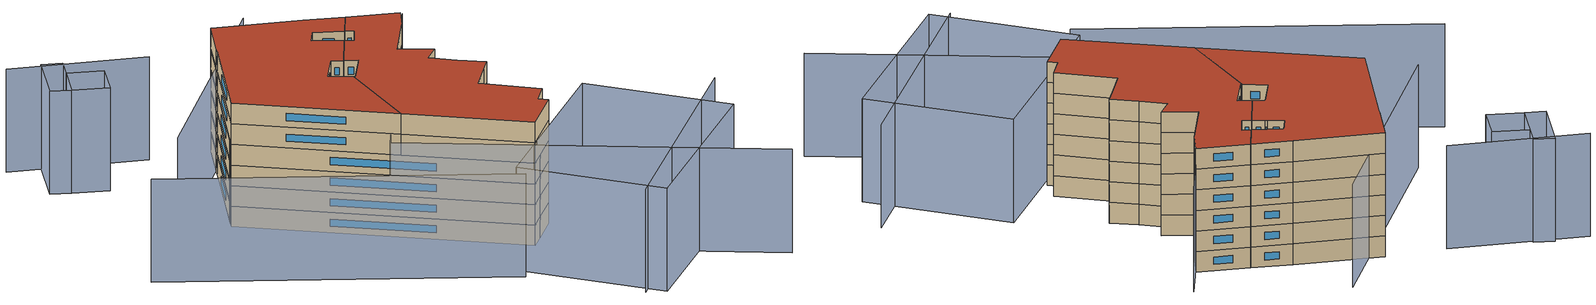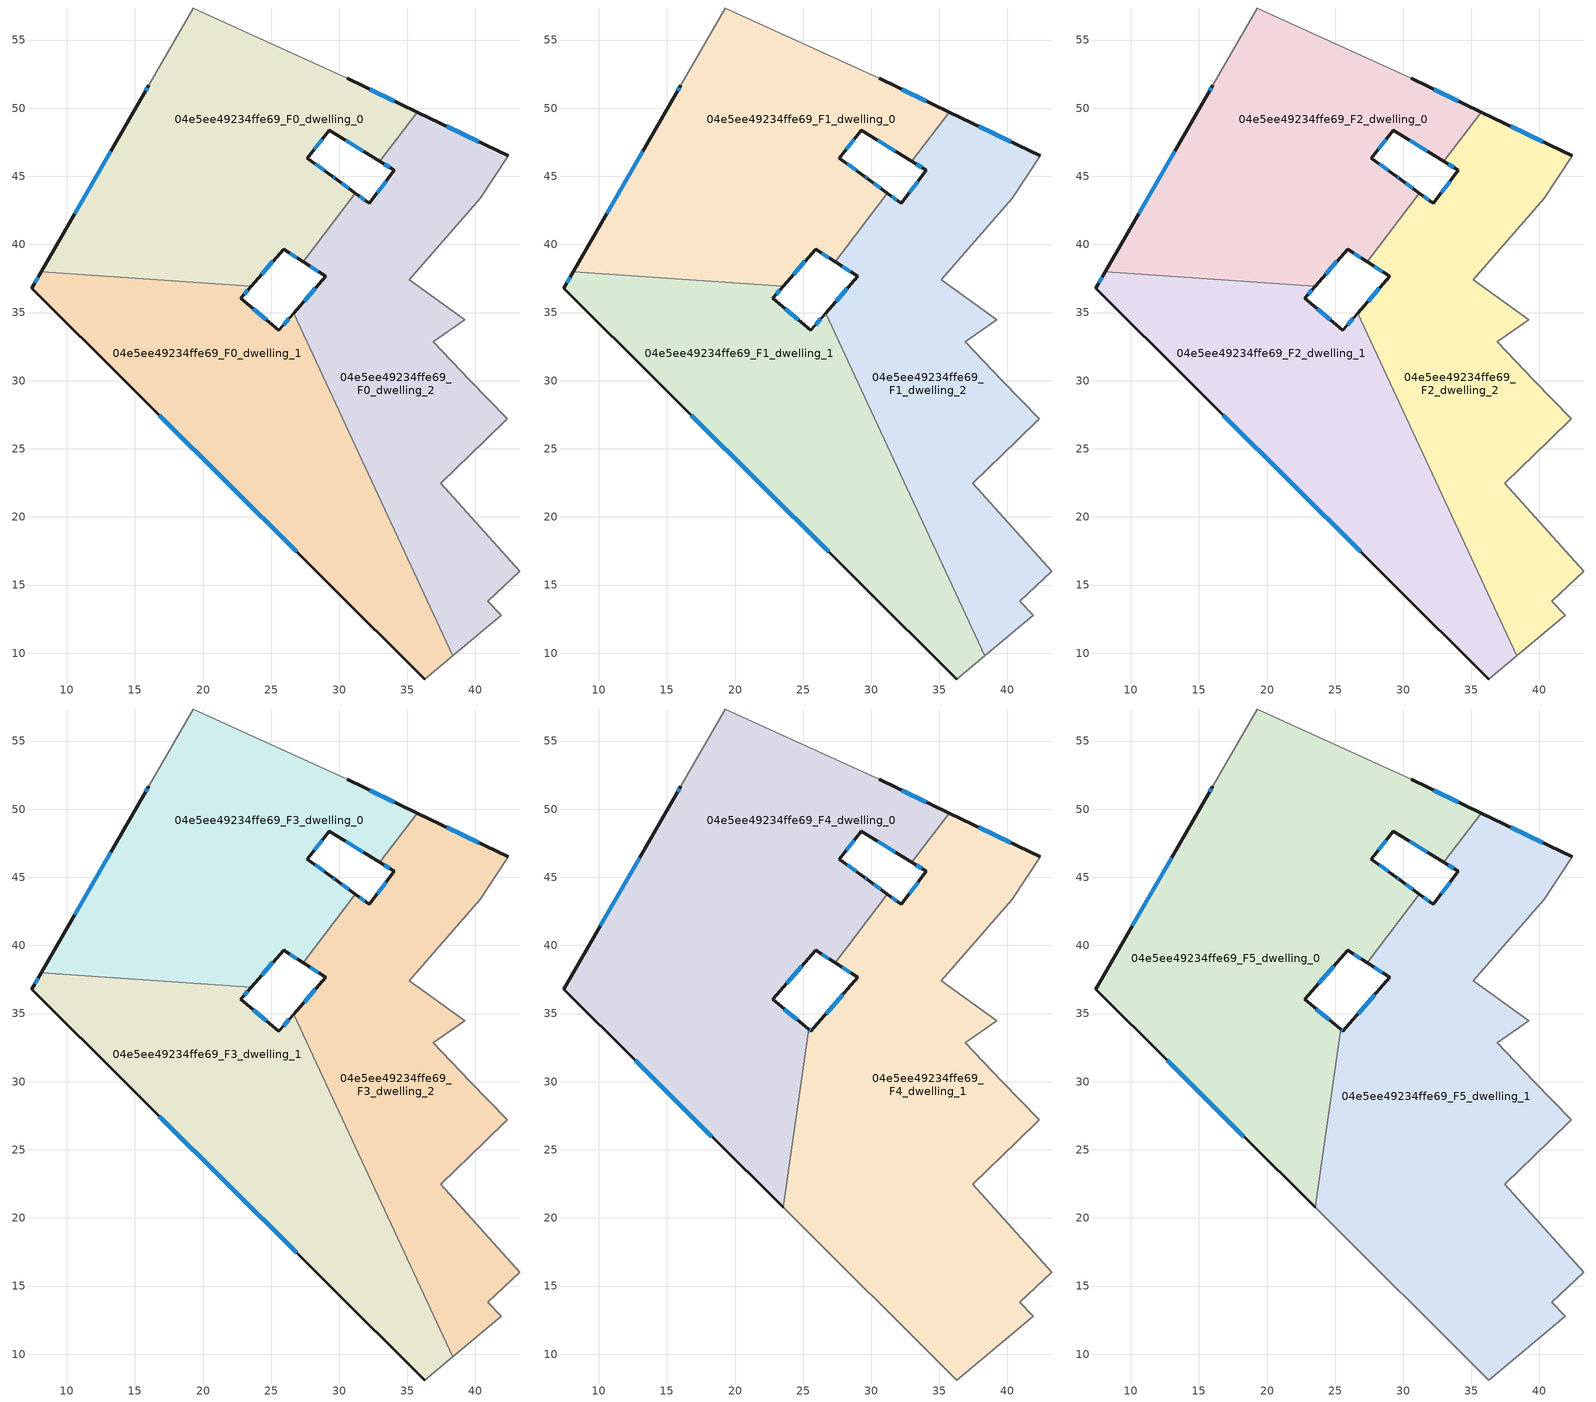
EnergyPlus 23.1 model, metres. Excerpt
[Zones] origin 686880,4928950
04e5ee49234ffe69_F0_dwelling_0
 floor ground (EU_floor_Construction): 30.57,52.19 35.72,49.72 32.96,46.1 29.28,48.36 27.64,46.34 29.49,44.99 29.73,44.82 31.18,43.76 27.35,38.73 25.91,39.66 23.52,36.91 8.13,37.99 15.69,51.11 16.01,51.67 19.29,57.35 z0
 wall outside (EU_wall_Construction): 35.72,49.72 30.57,52.19 / 31.18,43.76 29.73,44.82 29.49,44.99 27.64,46.34 29.28,48.36 32.96,46.1 / 23.52,36.91 25.91,39.66 27.35,38.73 / 16.01,51.67 15.69,51.11 8.13,37.99 z0:3
 wall to 04e5ee49234ffe69_F0_dwelling_2 (EU_wall_Construction): 32.96,46.1 35.72,49.72 / 27.35,38.73 31.18,43.76 z0:3
 wall to 04e5ee49234ffe69_F0_dwelling_1 (EU_wall_Construction): 8.13,37.99 23.52,36.91 z0:3
 wall adiabatic (EU_wall_Construction): 30.57,52.19 19.29,57.35 16.01,51.67 z0:3
 window (EU_Window_Construction): 34.04,50.52 32.24,51.39 / 30.48,47.63 31.77,46.84 / 28.17,47 28.75,47.7 / 28.89,45.43 28.24,45.9 / 29.65,44.88 29.57,44.94 / 30.71,44.11 30.2,44.48 / 26.38,39.36 26.88,39.03 / 24.3,37.81 25.13,38.77 / 13.23,46.84 10.59,42.26 / 15.91,51.49 15.79,51.29 z0.98:2.02
04e5ee49234ffe69_F0_dwelling_1
 floor ground (EU_floor_Construction): 26.67,34.96 38.31,9.81 36.26,8.1 7.43,36.78 8.13,37.99 23.52,36.91 22.77,36.04 25.57,33.7 z0
 wall outside (EU_wall_Construction): 8.13,37.99 7.43,36.78 36.26,8.1 / 26.67,34.96 25.57,33.7 22.77,36.04 23.52,36.91 z0:3
 wall to 04e5ee49234ffe69_F0_dwelling_2 (EU_wall_Construction): 38.31,9.81 26.67,34.96 z0:3
 wall adiabatic (EU_wall_Construction): 36.26,8.1 38.31,9.81 z0:3
 window (EU_Window_Construction): 7.9,37.6 7.66,37.17 / 23.02,36.32 23.28,36.63 / 24.66,34.46 23.68,35.28 / 26.31,34.55 25.93,34.11 / 16.81,27.45 26.88,17.43 z0.98:2.02
04e5ee49234ffe69_F0_dwelling_2
 floor ground (EU_floor_Construction): 42.41,46.5 40.34,43.38 35.15,37.41 39.22,34.48 36.91,32.86 39.58,30.02 42.35,27.21 40.7,25.64 37.44,22.48 43.25,16.02 40.91,13.82 41.9,12.78 38.31,9.81 26.67,34.96 29.01,37.65 27.35,38.73 31.18,43.76 32.21,43.01 34.04,45.44 32.96,46.1 35.72,49.72 z0
 wall outside (EU_wall_Construction): 27.35,38.73 29.01,37.65 26.67,34.96 / 32.96,46.1 34.04,45.44 32.21,43.01 31.18,43.76 / 42.41,46.5 35.72,49.72 z0:3
 wall adiabatic (EU_wall_Construction): 38.31,9.81 41.9,12.78 40.91,13.82 43.25,16.02 37.44,22.48 40.7,25.64 42.35,27.21 39.58,30.02 36.91,32.86 39.22,34.48 35.15,37.41 40.34,43.38 42.41,46.5 z0:3
 window (EU_Window_Construction): 28.25,36.78 27.43,35.84 / 27.89,38.38 28.47,38 / 31.88,43.26 31.51,43.52 / 33.44,44.65 32.81,43.8 / 33.31,45.89 33.69,45.66 / 40.23,47.55 37.89,48.67 z0.98:2.02
04e5ee49234ffe69_F1_dwelling_0
 floor to 04e5ee49234ffe69_F0_dwelling_0 (EU_floor_Construction): 30.57,52.19 35.72,49.72 32.96,46.1 29.28,48.36 27.64,46.34 29.49,44.99 29.73,44.82 31.18,43.76 27.35,38.73 25.91,39.66 23.52,36.91 8.13,37.99 15.69,51.11 16.01,51.67 19.29,57.35 z3
 wall outside (EU_wall_Construction): 35.72,49.72 30.57,52.19 / 31.18,43.76 29.73,44.82 29.49,44.99 27.64,46.34 29.28,48.36 32.96,46.1 / 23.52,36.91 25.91,39.66 27.35,38.73 / 16.01,51.67 15.69,51.11 8.13,37.99 z3:6
 wall to 04e5ee49234ffe69_F1_dwelling_2 (EU_wall_Construction): 32.96,46.1 35.72,49.72 / 27.35,38.73 31.18,43.76 z3:6
 wall to 04e5ee49234ffe69_F1_dwelling_1 (EU_wall_Construction): 8.13,37.99 23.52,36.91 z3:6
 wall adiabatic (EU_wall_Construction): 30.57,52.19 19.29,57.35 16.01,51.67 z3:6
 window (EU_Window_Construction): 34.04,50.52 32.24,51.39 / 30.48,47.63 31.77,46.84 / 28.17,47 28.75,47.7 / 28.89,45.43 28.24,45.9 / 29.65,44.88 29.57,44.94 / 30.71,44.11 30.2,44.48 / 26.38,39.36 26.88,39.03 / 24.3,37.81 25.13,38.77 / 13.23,46.84 10.59,42.26 / 15.91,51.49 15.79,51.29 z3.98:5.02
04e5ee49234ffe69_F1_dwelling_1
 floor to 04e5ee49234ffe69_F0_dwelling_1 (EU_floor_Construction): 26.67,34.96 38.31,9.81 36.26,8.1 7.43,36.78 8.13,37.99 23.52,36.91 22.77,36.04 25.57,33.7 z3
 wall outside (EU_wall_Construction): 8.13,37.99 7.43,36.78 36.26,8.1 / 26.67,34.96 25.57,33.7 22.77,36.04 23.52,36.91 z3:6
 wall to 04e5ee49234ffe69_F1_dwelling_2 (EU_wall_Construction): 38.31,9.81 26.67,34.96 z3:6
 wall adiabatic (EU_wall_Construction): 36.26,8.1 38.31,9.81 z3:6
 window (EU_Window_Construction): 7.9,37.6 7.66,37.17 / 23.02,36.32 23.28,36.63 / 24.66,34.46 23.68,35.28 / 26.31,34.55 25.93,34.11 / 16.81,27.45 26.88,17.43 z3.98:5.02
04e5ee49234ffe69_F1_dwelling_2
 floor to 04e5ee49234ffe69_F0_dwelling_2 (EU_floor_Construction): 42.41,46.5 40.34,43.38 35.15,37.41 39.22,34.48 36.91,32.86 39.58,30.02 42.35,27.21 40.7,25.64 37.44,22.48 43.25,16.02 40.91,13.82 41.9,12.78 38.31,9.81 26.67,34.96 29.01,37.65 27.35,38.73 31.18,43.76 32.21,43.01 34.04,45.44 32.96,46.1 35.72,49.72 z3
 wall outside (EU_wall_Construction): 27.35,38.73 29.01,37.65 26.67,34.96 / 32.96,46.1 34.04,45.44 32.21,43.01 31.18,43.76 / 42.41,46.5 35.72,49.72 z3:6
 wall adiabatic (EU_wall_Construction): 38.31,9.81 41.9,12.78 40.91,13.82 43.25,16.02 37.44,22.48 40.7,25.64 42.35,27.21 39.58,30.02 36.91,32.86 39.22,34.48 35.15,37.41 40.34,43.38 42.41,46.5 z3:6
 window (EU_Window_Construction): 28.25,36.78 27.43,35.84 / 27.89,38.38 28.47,38 / 31.88,43.26 31.51,43.52 / 33.44,44.65 32.81,43.8 / 33.31,45.89 33.69,45.66 / 40.23,47.55 37.89,48.67 z3.98:5.02
04e5ee49234ffe69_F2_dwelling_0
 floor to 04e5ee49234ffe69_F1_dwelling_0 (EU_floor_Construction): 30.57,52.19 35.72,49.72 32.96,46.1 29.28,48.36 27.64,46.34 29.49,44.99 29.73,44.82 31.18,43.76 27.35,38.73 25.91,39.66 23.52,36.91 8.13,37.99 15.69,51.11 16.01,51.67 19.29,57.35 z6
 wall outside (EU_wall_Construction): 35.72,49.72 30.57,52.19 / 31.18,43.76 29.73,44.82 29.49,44.99 27.64,46.34 29.28,48.36 32.96,46.1 / 23.52,36.91 25.91,39.66 27.35,38.73 / 16.01,51.67 15.69,51.11 8.13,37.99 z6:9
 wall to 04e5ee49234ffe69_F2_dwelling_2 (EU_wall_Construction): 32.96,46.1 35.72,49.72 / 27.35,38.73 31.18,43.76 z6:9
 wall to 04e5ee49234ffe69_F2_dwelling_1 (EU_wall_Construction): 8.13,37.99 23.52,36.91 z6:9
 wall adiabatic (EU_wall_Construction): 30.57,52.19 19.29,57.35 16.01,51.67 z6:9
 window (EU_Window_Construction): 34.04,50.52 32.24,51.39 / 30.48,47.63 31.77,46.84 / 28.17,47 28.75,47.7 / 28.89,45.43 28.24,45.9 / 29.65,44.88 29.57,44.94 / 30.71,44.11 30.2,44.48 / 26.38,39.36 26.88,39.03 / 24.3,37.81 25.13,38.77 / 13.23,46.84 10.59,42.26 / 15.91,51.49 15.79,51.29 z6.98:8.02
04e5ee49234ffe69_F2_dwelling_1
 floor to 04e5ee49234ffe69_F1_dwelling_1 (EU_floor_Construction): 26.67,34.96 38.31,9.81 36.26,8.1 7.43,36.78 8.13,37.99 23.52,36.91 22.77,36.04 25.57,33.7 z6
 wall outside (EU_wall_Construction): 8.13,37.99 7.43,36.78 36.26,8.1 / 26.67,34.96 25.57,33.7 22.77,36.04 23.52,36.91 z6:9
 wall to 04e5ee49234ffe69_F2_dwelling_2 (EU_wall_Construction): 38.31,9.81 26.67,34.96 z6:9
 wall adiabatic (EU_wall_Construction): 36.26,8.1 38.31,9.81 z6:9
 window (EU_Window_Construction): 7.9,37.6 7.66,37.17 / 23.02,36.32 23.28,36.63 / 24.66,34.46 23.68,35.28 / 26.31,34.55 25.93,34.11 / 16.81,27.45 26.88,17.43 z6.98:8.02
04e5ee49234ffe69_F2_dwelling_2
 floor to 04e5ee49234ffe69_F1_dwelling_2 (EU_floor_Construction): 42.41,46.5 40.34,43.38 35.15,37.41 39.22,34.48 36.91,32.86 39.58,30.02 42.35,27.21 40.7,25.64 37.44,22.48 43.25,16.02 40.91,13.82 41.9,12.78 38.31,9.81 26.67,34.96 29.01,37.65 27.35,38.73 31.18,43.76 32.21,43.01 34.04,45.44 32.96,46.1 35.72,49.72 z6
 wall outside (EU_wall_Construction): 27.35,38.73 29.01,37.65 26.67,34.96 / 32.96,46.1 34.04,45.44 32.21,43.01 31.18,43.76 / 42.41,46.5 35.72,49.72 z6:9
 wall adiabatic (EU_wall_Construction): 38.31,9.81 41.9,12.78 40.91,13.82 43.25,16.02 37.44,22.48 40.7,25.64 42.35,27.21 39.58,30.02 36.91,32.86 39.22,34.48 35.15,37.41 40.34,43.38 42.41,46.5 z6:9
 window (EU_Window_Construction): 28.25,36.78 27.43,35.84 / 27.89,38.38 28.47,38 / 31.88,43.26 31.51,43.52 / 33.44,44.65 32.81,43.8 / 33.31,45.89 33.69,45.66 / 40.23,47.55 37.89,48.67 z6.98:8.02
04e5ee49234ffe69_F3_dwelling_0
 floor to 04e5ee49234ffe69_F2_dwelling_0 (EU_floor_Construction): 30.57,52.19 35.72,49.72 32.96,46.1 29.28,48.36 27.64,46.34 29.49,44.99 29.73,44.82 31.18,43.76 27.35,38.73 25.91,39.66 23.52,36.91 8.13,37.99 15.69,51.11 16.01,51.67 19.29,57.35 z9
 wall outside (EU_wall_Construction): 35.72,49.72 30.57,52.19 / 31.18,43.76 29.73,44.82 29.49,44.99 27.64,46.34 29.28,48.36 32.96,46.1 / 23.52,36.91 25.91,39.66 27.35,38.73 / 16.01,51.67 15.69,51.11 8.13,37.99 z9:12
 wall to 04e5ee49234ffe69_F3_dwelling_2 (EU_wall_Construction): 32.96,46.1 35.72,49.72 / 27.35,38.73 31.18,43.76 z9:12
 wall to 04e5ee49234ffe69_F3_dwelling_1 (EU_wall_Construction): 8.13,37.99 23.52,36.91 z9:12
 wall adiabatic (EU_wall_Construction): 30.57,52.19 19.29,57.35 16.01,51.67 z9:12
 window (EU_Window_Construction): 34.04,50.52 32.24,51.39 / 30.48,47.63 31.77,46.84 / 28.17,47 28.75,47.7 / 28.89,45.43 28.24,45.9 / 29.65,44.88 29.57,44.94 / 30.71,44.11 30.2,44.48 / 26.38,39.36 26.88,39.03 / 24.3,37.81 25.13,38.77 / 13.23,46.84 10.59,42.26 / 15.91,51.49 15.79,51.29 z9.98:11.02
04e5ee49234ffe69_F3_dwelling_1
 floor to 04e5ee49234ffe69_F2_dwelling_1 (EU_floor_Construction): 26.67,34.96 38.31,9.81 36.26,8.1 7.43,36.78 8.13,37.99 23.52,36.91 22.77,36.04 25.57,33.7 z9
 wall outside (EU_wall_Construction): 8.13,37.99 7.43,36.78 36.26,8.1 / 26.67,34.96 25.57,33.7 22.77,36.04 23.52,36.91 z9:12
 wall to 04e5ee49234ffe69_F3_dwelling_2 (EU_wall_Construction): 38.31,9.81 26.67,34.96 z9:12
 wall adiabatic (EU_wall_Construction): 36.26,8.1 38.31,9.81 z9:12
 window (EU_Window_Construction): 7.9,37.6 7.66,37.17 / 23.02,36.32 23.28,36.63 / 24.66,34.46 23.68,35.28 / 26.31,34.55 25.93,34.11 / 16.81,27.45 26.88,17.43 z9.98:11.02
04e5ee49234ffe69_F3_dwelling_2
 floor to 04e5ee49234ffe69_F2_dwelling_2 (EU_floor_Construction): 42.41,46.5 40.34,43.38 35.15,37.41 39.22,34.48 36.91,32.86 39.58,30.02 42.35,27.21 40.7,25.64 37.44,22.48 43.25,16.02 40.91,13.82 41.9,12.78 38.31,9.81 26.67,34.96 29.01,37.65 27.35,38.73 31.18,43.76 32.21,43.01 34.04,45.44 32.96,46.1 35.72,49.72 z9
 wall outside (EU_wall_Construction): 27.35,38.73 29.01,37.65 26.67,34.96 / 32.96,46.1 34.04,45.44 32.21,43.01 31.18,43.76 / 42.41,46.5 35.72,49.72 z9:12
 wall adiabatic (EU_wall_Construction): 38.31,9.81 41.9,12.78 40.91,13.82 43.25,16.02 37.44,22.48 40.7,25.64 42.35,27.21 39.58,30.02 36.91,32.86 39.22,34.48 35.15,37.41 40.34,43.38 42.41,46.5 z9:12
 window (EU_Window_Construction): 28.25,36.78 27.43,35.84 / 27.89,38.38 28.47,38 / 31.88,43.26 31.51,43.52 / 33.44,44.65 32.81,43.8 / 33.31,45.89 33.69,45.66 / 40.23,47.55 37.89,48.67 z9.98:11.02
04e5ee49234ffe69_F4_dwelling_0
 floor to 04e5ee49234ffe69_F3_dwelling_0 (EU_floor_Construction): 30.57,52.19 35.72,49.72 32.96,46.1 29.28,48.36 27.64,46.34 29.49,44.99 29.73,44.82 31.18,43.76 27.35,38.73 25.91,39.66 23.52,36.91 8.13,37.99 15.69,51.11 16.01,51.67 19.29,57.35 z12
 floor to 04e5ee49234ffe69_F3_dwelling_1 (EU_floor_Construction): 23.52,36.91 22.77,36.04 25.42,33.83 23.53,20.76 7.43,36.78 8.13,37.99 z12
 wall outside (EU_wall_Construction): 35.72,49.72 30.57,52.19 / 31.18,43.76 29.73,44.82 29.49,44.99 27.64,46.34 29.28,48.36 32.96,46.1 / 25.42,33.83 22.77,36.04 25.91,39.66 27.35,38.73 / 16.01,51.67 15.69,51.11 7.43,36.78 23.53,20.76 z12:15
 wall to 04e5ee49234ffe69_F4_dwelling_1 (EU_wall_Construction): 32.96,46.1 35.72,49.72 / 27.35,38.73 31.18,43.76 / 23.53,20.76 25.42,33.83 z12:15
 wall adiabatic (EU_wall_Construction): 30.57,52.19 19.29,57.35 16.01,51.67 z12:15
 window (EU_Window_Construction): 34.04,50.52 32.24,51.39 / 30.48,47.63 31.77,46.84 / 28.17,47 28.75,47.7 / 28.89,45.43 28.24,45.9 / 29.65,44.88 29.57,44.94 / 30.71,44.11 30.2,44.48 / 26.38,39.36 26.88,39.03 / 23.79,37.22 24.89,38.48 / 24.56,34.55 23.63,35.32 / 12.67,31.57 18.3,25.97 / 13,46.45 10.12,41.44 / 15.91,51.49 15.79,51.29 z12.98:14.02
04e5ee49234ffe69_F4_dwelling_1
 floor to 04e5ee49234ffe69_F3_dwelling_1 (EU_floor_Construction): 26.67,34.96 38.31,9.81 36.26,8.1 23.53,20.76 25.42,33.83 25.57,33.7 z12
 floor to 04e5ee49234ffe69_F3_dwelling_2 (EU_floor_Construction): 42.41,46.5 40.34,43.38 35.15,37.41 39.22,34.48 36.91,32.86 39.58,30.02 42.35,27.21 40.7,25.64 37.44,22.48 43.25,16.02 40.91,13.82 41.9,12.78 38.31,9.81 26.67,34.96 29.01,37.65 27.35,38.73 31.18,43.76 32.21,43.01 34.04,45.44 32.96,46.1 35.72,49.72 z12
 wall outside (EU_wall_Construction): 27.35,38.73 29.01,37.65 25.57,33.7 25.42,33.83 / 32.96,46.1 34.04,45.44 32.21,43.01 31.18,43.76 / 42.41,46.5 35.72,49.72 z12:15
 wall adiabatic (EU_wall_Construction): 23.53,20.76 36.26,8.1 41.9,12.78 40.91,13.82 43.25,16.02 37.44,22.48 40.7,25.64 42.35,27.21 39.58,30.02 36.91,32.86 39.22,34.48 35.15,37.41 40.34,43.38 42.41,46.5 z12:15
 window (EU_Window_Construction): 25.52,33.74 25.47,33.79 / 27.89,36.37 26.69,34.99 / 27.89,38.38 28.47,38 / 31.88,43.26 31.51,43.52 / 33.44,44.65 32.81,43.8 / 33.31,45.89 33.69,45.66 / 40.23,47.55 37.89,48.67 z12.98:14.02
04e5ee49234ffe69_F5_dwelling_0
 floor to 04e5ee49234ffe69_F4_dwelling_0 (EU_floor_Construction): 30.57,52.19 35.72,49.72 32.96,46.1 29.28,48.36 27.64,46.34 29.49,44.99 29.73,44.82 31.18,43.76 27.35,38.73 25.91,39.66 22.77,36.04 25.42,33.83 23.53,20.76 7.43,36.78 15.69,51.11 16.01,51.67 19.29,57.35 z15
 wall outside (EU_wall_Construction): 35.72,49.72 30.57,52.19 / 31.18,43.76 29.73,44.82 29.49,44.99 27.64,46.34 29.28,48.36 32.96,46.1 / 25.42,33.83 22.77,36.04 25.91,39.66 27.35,38.73 / 16.01,51.67 15.69,51.11 7.43,36.78 23.53,20.76 z15:18
 wall to 04e5ee49234ffe69_F5_dwelling_1 (EU_wall_Construction): 32.96,46.1 35.72,49.72 / 27.35,38.73 31.18,43.76 / 23.53,20.76 25.42,33.83 z15:18
 wall adiabatic (EU_wall_Construction): 30.57,52.19 19.29,57.35 16.01,51.67 z15:18
 window (EU_Window_Construction): 34.04,50.52 32.24,51.39 / 30.48,47.63 31.77,46.84 / 28.17,47 28.75,47.7 / 28.89,45.43 28.24,45.9 / 29.65,44.88 29.57,44.94 / 30.71,44.11 30.2,44.48 / 26.38,39.36 26.88,39.03 / 23.79,37.22 24.89,38.48 / 24.56,34.55 23.63,35.32 / 12.67,31.57 18.3,25.97 / 13,46.45 10.12,41.44 / 15.91,51.49 15.79,51.29 z15.98:17.02
 roof outside (EU_roof_Construction): 23.53,20.76 25.42,33.83 22.77,36.04 25.91,39.66 27.35,38.73 31.18,43.76 29.73,44.82 29.49,44.99 27.64,46.34 29.28,48.36 32.96,46.1 35.72,49.72 30.57,52.19 19.29,57.35 16.01,51.67 15.69,51.11 7.43,36.78 z18
04e5ee49234ffe69_F5_dwelling_1
 floor to 04e5ee49234ffe69_F4_dwelling_1 (EU_floor_Construction): 42.41,46.5 40.34,43.38 35.15,37.41 39.22,34.48 36.91,32.86 39.58,30.02 42.35,27.21 40.7,25.64 37.44,22.48 43.25,16.02 40.91,13.82 41.9,12.78 36.26,8.1 23.53,20.76 25.42,33.83 25.57,33.7 29.01,37.65 27.35,38.73 31.18,43.76 32.21,43.01 34.04,45.44 32.96,46.1 35.72,49.72 z15
 wall outside (EU_wall_Construction): 27.35,38.73 29.01,37.65 25.57,33.7 25.42,33.83 / 32.96,46.1 34.04,45.44 32.21,43.01 31.18,43.76 / 42.41,46.5 35.72,49.72 z15:18
 wall adiabatic (EU_wall_Construction): 23.53,20.76 36.26,8.1 41.9,12.78 40.91,13.82 43.25,16.02 37.44,22.48 40.7,25.64 42.35,27.21 39.58,30.02 36.91,32.86 39.22,34.48 35.15,37.41 40.34,43.38 42.41,46.5 z15:18
 window (EU_Window_Construction): 25.52,33.74 25.47,33.79 / 27.89,36.37 26.69,34.99 / 27.89,38.38 28.47,38 / 31.88,43.26 31.51,43.52 / 33.44,44.65 32.81,43.8 / 33.31,45.89 33.69,45.66 / 40.23,47.55 37.89,48.67 z15.98:17.02
 roof outside (EU_roof_Construction): 41.9,12.78 40.91,13.82 43.25,16.02 37.44,22.48 40.7,25.64 42.35,27.21 39.58,30.02 36.91,32.86 39.22,34.48 35.15,37.41 40.34,43.38 42.41,46.5 35.72,49.72 32.96,46.1 34.04,45.44 32.21,43.01 31.18,43.76 27.35,38.73 29.01,37.65 25.57,33.7 25.42,33.83 23.53,20.76 36.26,8.1 z18
shading: -11.39,29.06 29.48,1.07 / 28.46,62.62 -0.91,37.42 / 11.28,60.22 -6.32,68.27 / 39.26,-12.36 67.48,10.52 / 62.29,-13.73 20.79,19.48 / 20.79,19.48 46.24,51.29 / -3.16,57.87 -0.61,62.64 / -0.61,62.64 3.87,60.24 / 3.87,60.24 1.32,55.47 / 1.32,55.47 -3.16,57.87 / 0.89,65.39 -3.16,57.87 / -3.16,57.87 -5.74,59.26 / -5.74,59.26 -1.7,66.78 / -1.7,66.78 0.89,65.39 / 41.76,-13.83 29.58,3.36 / 29.58,3.36 52.43,19.57 / 52.43,19.57 64.62,2.37 / 64.62,2.37 41.76,-13.83 z0:15
[Building]
EU S2 Campaign: North Axis=0; Terrain=City; Solar Distribution=FullExterior
[Site:Location]
Bologna: Latitude=44.5; Longitude=11.25; Time Zone=1; Elevation=37
[SizingPeriod:WeatherFileDays]
AnnualSizingPeriod: Begin Month=1; Begin Day of Month=1; End Month=12; End Day of Month=31; Day of Week for Start Day=Monday; Use Weather File Daylight Saving Period=No; Use Weather File Rain and Snow Indicators=No
[MATERIAL]
EU_InternalMass_Material: Roughness=MediumRough; Thickness=0.1; Conductivity=1; Density=1800; Specific Heat=900; Thermal Absorptance=0.9; Solar Absorptance=0.7; Visible Absorptance=0.7
[MATERIAL:NOMASS] Roughness=MediumRough; Thermal Absorptance=0.9; Solar Absorptance=0.7; Visible Absorptance=0.7
Name | Thermal Resistance
EU_wall_NoMass | 0.905828
EU_roof_NoMass | 0.37593
EU_floor_NoMass | 0.67114
[WINDOWMATERIAL:SIMPLEGLAZINGSYSTEM]
EU_Window_SimpleGlazing: UFactor=4.52486; Solar Heat Gain Coefficient=0.85; Visible Transmittance=0.85
[CONSTRUCTION]
EU_wall_Construction: EU_wall_NoMass
EU_roof_Construction: EU_roof_NoMass
EU_floor_Construction: EU_floor_NoMass
EU_InternalMass_Construction: EU_InternalMass_Material
EU_Window_Construction: EU_Window_SimpleGlazing
[ZONE] Type=1; Multiplier=1; Ceiling Height=autocalculate; Floor Area=autocalculate; Part of Total Floor Area=Yes
Name | Volume
04e5ee49234ffe69_F0_dwelling_0; 04e5ee49234ffe69_F1_dwelling_0; 04e5ee49234ffe69_F2_dwelling_0; 04e5ee49234ffe69_F3_dwelling_0 | 917.387
04e5ee49234ffe69_F4_dwelling_0; 04e5ee49234ffe69_F5_dwelling_0 | 1376.1
04e5ee49234ffe69_F0_dwelling_1; 04e5ee49234ffe69_F1_dwelling_1; 04e5ee49234ffe69_F2_dwelling_1; 04e5ee49234ffe69_F3_dwelling_1 | 917.421
04e5ee49234ffe69_F4_dwelling_1; 04e5ee49234ffe69_F5_dwelling_1 | 1376.05
04e5ee49234ffe69_F0_dwelling_2; 04e5ee49234ffe69_F1_dwelling_2; 04e5ee49234ffe69_F2_dwelling_2; 04e5ee49234ffe69_F3_dwelling_2 | 917.34
[INTERNALMASS] Construction=EU_InternalMass_Construction
Name | Zone or ZoneList | Surface Area
04e5ee49234ffe69_F0_dwelling_0_EU_InternalMass | 04e5ee49234ffe69_F0_dwelling_0 | 305.795
04e5ee49234ffe69_F0_dwelling_1_EU_InternalMass | 04e5ee49234ffe69_F0_dwelling_1 | 305.808
04e5ee49234ffe69_F0_dwelling_2_EU_InternalMass | 04e5ee49234ffe69_F0_dwelling_2 | 305.78
04e5ee49234ffe69_F1_dwelling_0_EU_InternalMass | 04e5ee49234ffe69_F1_dwelling_0 | 305.795
04e5ee49234ffe69_F1_dwelling_1_EU_InternalMass | 04e5ee49234ffe69_F1_dwelling_1 | 305.808
04e5ee49234ffe69_F1_dwelling_2_EU_InternalMass | 04e5ee49234ffe69_F1_dwelling_2 | 305.78
04e5ee49234ffe69_F2_dwelling_0_EU_InternalMass | 04e5ee49234ffe69_F2_dwelling_0 | 305.795
04e5ee49234ffe69_F2_dwelling_1_EU_InternalMass | 04e5ee49234ffe69_F2_dwelling_1 | 305.808
04e5ee49234ffe69_F2_dwelling_2_EU_InternalMass | 04e5ee49234ffe69_F2_dwelling_2 | 305.78
04e5ee49234ffe69_F3_dwelling_0_EU_InternalMass | 04e5ee49234ffe69_F3_dwelling_0 | 305.795
04e5ee49234ffe69_F3_dwelling_1_EU_InternalMass | 04e5ee49234ffe69_F3_dwelling_1 | 305.808
04e5ee49234ffe69_F3_dwelling_2_EU_InternalMass | 04e5ee49234ffe69_F3_dwelling_2 | 305.78
04e5ee49234ffe69_F4_dwelling_0_EU_InternalMass | 04e5ee49234ffe69_F4_dwelling_0 | 458.7
04e5ee49234ffe69_F4_dwelling_1_EU_InternalMass | 04e5ee49234ffe69_F4_dwelling_1 | 458.684
04e5ee49234ffe69_F5_dwelling_0_EU_InternalMass | 04e5ee49234ffe69_F5_dwelling_0 | 458.7
04e5ee49234ffe69_F5_dwelling_1_EU_InternalMass | 04e5ee49234ffe69_F5_dwelling_1 | 458.684
[OTHEREQUIPMENT] Fuel Type=Electricity; Design Level Calculation Method=Watts/Area; Power per Zone Floor Area=1; Fraction Latent=0; Fraction Radiant=0; Fraction Lost=0; Carbon Dioxide Generation Rate=0; EndUse Subcategory=EU_Step8_InternalGains
Name | Zone or ZoneList or Space or SpaceList | Schedule
EU_Step8_InternalGain_04e5ee49234ffe69_F0_dwelling_0_f000 | 04e5ee49234ffe69_F0_dwelling_0 | EU_Step8_GainSchedule_04e5ee49234ffe69_F0_dwelling_0_f000
EU_Step8_InternalGain_04e5ee49234ffe69_F0_dwelling_1_f000 | 04e5ee49234ffe69_F0_dwelling_1 | EU_Step8_GainSchedule_04e5ee49234ffe69_F0_dwelling_1_f000
EU_Step8_InternalGain_04e5ee49234ffe69_F0_dwelling_2_f000 | 04e5ee49234ffe69_F0_dwelling_2 | EU_Step8_GainSchedule_04e5ee49234ffe69_F0_dwelling_2_f000
EU_Step8_InternalGain_04e5ee49234ffe69_F1_dwelling_0_f000 | 04e5ee49234ffe69_F1_dwelling_0 | EU_Step8_GainSchedule_04e5ee49234ffe69_F1_dwelling_0_f000
EU_Step8_InternalGain_04e5ee49234ffe69_F1_dwelling_1_f000 | 04e5ee49234ffe69_F1_dwelling_1 | EU_Step8_GainSchedule_04e5ee49234ffe69_F1_dwelling_1_f000
EU_Step8_InternalGain_04e5ee49234ffe69_F1_dwelling_2_f000 | 04e5ee49234ffe69_F1_dwelling_2 | EU_Step8_GainSchedule_04e5ee49234ffe69_F1_dwelling_2_f000
EU_Step8_InternalGain_04e5ee49234ffe69_F2_dwelling_0_f000 | 04e5ee49234ffe69_F2_dwelling_0 | EU_Step8_GainSchedule_04e5ee49234ffe69_F2_dwelling_0_f000
EU_Step8_InternalGain_04e5ee49234ffe69_F2_dwelling_1_f000 | 04e5ee49234ffe69_F2_dwelling_1 | EU_Step8_GainSchedule_04e5ee49234ffe69_F2_dwelling_1_f000
EU_Step8_InternalGain_04e5ee49234ffe69_F2_dwelling_2_f000 | 04e5ee49234ffe69_F2_dwelling_2 | EU_Step8_GainSchedule_04e5ee49234ffe69_F2_dwelling_2_f000
EU_Step8_InternalGain_04e5ee49234ffe69_F3_dwelling_0_f000 | 04e5ee49234ffe69_F3_dwelling_0 | EU_Step8_GainSchedule_04e5ee49234ffe69_F3_dwelling_0_f000
EU_Step8_InternalGain_04e5ee49234ffe69_F3_dwelling_1_f000 | 04e5ee49234ffe69_F3_dwelling_1 | EU_Step8_GainSchedule_04e5ee49234ffe69_F3_dwelling_1_f000
EU_Step8_InternalGain_04e5ee49234ffe69_F3_dwelling_2_f000 | 04e5ee49234ffe69_F3_dwelling_2 | EU_Step8_GainSchedule_04e5ee49234ffe69_F3_dwelling_2_f000
EU_Step8_InternalGain_04e5ee49234ffe69_F4_dwelling_0_f000 | 04e5ee49234ffe69_F4_dwelling_0 | EU_Step8_GainSchedule_04e5ee49234ffe69_F4_dwelling_0_f000
EU_Step8_InternalGain_04e5ee49234ffe69_F4_dwelling_1_f000 | 04e5ee49234ffe69_F4_dwelling_1 | EU_Step8_GainSchedule_04e5ee49234ffe69_F4_dwelling_1_f000
EU_Step8_InternalGain_04e5ee49234ffe69_F5_dwelling_0_f000 | 04e5ee49234ffe69_F5_dwelling_0 | EU_Step8_GainSchedule_04e5ee49234ffe69_F5_dwelling_0_f000
EU_Step8_InternalGain_04e5ee49234ffe69_F5_dwelling_1_f000 | 04e5ee49234ffe69_F5_dwelling_1 | EU_Step8_GainSchedule_04e5ee49234ffe69_F5_dwelling_1_f000
[ZONEVENTILATION:DESIGNFLOWRATE] Schedule=EU_AlwaysOn; Design Flow Rate Calculation Method=AirChanges/Hour; Air Changes per Hour=0.73129; Ventilation Type=Natural; Fan Pressure Rise=0; Fan Total Efficiency=1; Constant Term Coefficient=1; Temperature Term Coefficient=0; Velocity Term Coefficient=0; Velocity Squared Term Coefficient=0; Minimum Indoor Temperature=-100; Maximum Indoor Temperature=100; Delta Temperature=-100; Minimum Outdoor Temperature=-100; Maximum Outdoor Temperature=100; Maximum Wind Speed=40
Name | Zone or ZoneList or Space or SpaceList
EU_ConstantAir_04e5ee49234ffe69_F0_dwelling_0 | 04e5ee49234ffe69_F0_dwelling_0
EU_ConstantAir_04e5ee49234ffe69_F0_dwelling_1 | 04e5ee49234ffe69_F0_dwelling_1
EU_ConstantAir_04e5ee49234ffe69_F0_dwelling_2 | 04e5ee49234ffe69_F0_dwelling_2
EU_ConstantAir_04e5ee49234ffe69_F1_dwelling_0 | 04e5ee49234ffe69_F1_dwelling_0
EU_ConstantAir_04e5ee49234ffe69_F1_dwelling_1 | 04e5ee49234ffe69_F1_dwelling_1
EU_ConstantAir_04e5ee49234ffe69_F1_dwelling_2 | 04e5ee49234ffe69_F1_dwelling_2
EU_ConstantAir_04e5ee49234ffe69_F2_dwelling_0 | 04e5ee49234ffe69_F2_dwelling_0
EU_ConstantAir_04e5ee49234ffe69_F2_dwelling_1 | 04e5ee49234ffe69_F2_dwelling_1
EU_ConstantAir_04e5ee49234ffe69_F2_dwelling_2 | 04e5ee49234ffe69_F2_dwelling_2
EU_ConstantAir_04e5ee49234ffe69_F3_dwelling_0 | 04e5ee49234ffe69_F3_dwelling_0
EU_ConstantAir_04e5ee49234ffe69_F3_dwelling_1 | 04e5ee49234ffe69_F3_dwelling_1
EU_ConstantAir_04e5ee49234ffe69_F3_dwelling_2 | 04e5ee49234ffe69_F3_dwelling_2
EU_ConstantAir_04e5ee49234ffe69_F4_dwelling_0 | 04e5ee49234ffe69_F4_dwelling_0
EU_ConstantAir_04e5ee49234ffe69_F4_dwelling_1 | 04e5ee49234ffe69_F4_dwelling_1
EU_ConstantAir_04e5ee49234ffe69_F5_dwelling_0 | 04e5ee49234ffe69_F5_dwelling_0
EU_ConstantAir_04e5ee49234ffe69_F5_dwelling_1 | 04e5ee49234ffe69_F5_dwelling_1
[HVACTEMPLATE:THERMOSTAT] Constant Heating Setpoint=20; Constant Cooling Setpoint=50
EU_HeatOnly_04e5ee49234ffe69_F0_dwelling_0; EU_HeatOnly_04e5ee49234ffe69_F0_dwelling_1; EU_HeatOnly_04e5ee49234ffe69_F0_dwelling_2; EU_HeatOnly_04e5ee49234ffe69_F1_dwelling_0; EU_HeatOnly_04e5ee49234ffe69_F1_dwelling_1; EU_HeatOnly_04e5ee49234ffe69_F1_dwelling_2; EU_HeatOnly_04e5ee49234ffe69_F2_dwelling_0; EU_HeatOnly_04e5ee49234ffe69_F2_dwelling_1; EU_HeatOnly_04e5ee49234ffe69_F2_dwelling_2; EU_HeatOnly_04e5ee49234ffe69_F3_dwelling_0; EU_HeatOnly_04e5ee49234ffe69_F3_dwelling_1; EU_HeatOnly_04e5ee49234ffe69_F3_dwelling_2; EU_HeatOnly_04e5ee49234ffe69_F4_dwelling_0; EU_HeatOnly_04e5ee49234ffe69_F4_dwelling_1; EU_HeatOnly_04e5ee49234ffe69_F5_dwelling_0; EU_HeatOnly_04e5ee49234ffe69_F5_dwelling_1
[HVACTEMPLATE:ZONE:IDEALLOADSAIRSYSTEM] System Availability Schedule=EU_AlwaysOn; Maximum Heating Supply Air Temperature=50; Minimum Cooling Supply Air Temperature=13; Maximum Heating Supply Air Humidity Ratio=0.0156; Minimum Cooling Supply Air Humidity Ratio=0.0077; Heating Limit=NoLimit; Cooling Limit=NoLimit; Heating Availability Schedule=EU_AlwaysOn; Cooling Availability Schedule=EU_CoolingOff; Dehumidification Control Type=ConstantSensibleHeatRatio; Cooling Sensible Heat Ratio=0.7; Dehumidification Setpoint=60; Humidification Control Type=None; Humidification Setpoint=30; Outdoor Air Method=None; Outdoor Air Flow Rate per Person=0.00944; Outdoor Air Flow Rate per Zone Floor Area=0; Outdoor Air Flow Rate per Zone=0; Demand Controlled Ventilation Type=None; Outdoor Air Economizer Type=NoEconomizer; Heat Recovery Type=None; Sensible Heat Recovery Effectiveness=0.7; Latent Heat Recovery Effectiveness=0.65
Name | Template Thermostat
04e5ee49234ffe69_F0_dwelling_0 | EU_HeatOnly_04e5ee49234ffe69_F0_dwelling_0
04e5ee49234ffe69_F0_dwelling_1 | EU_HeatOnly_04e5ee49234ffe69_F0_dwelling_1
04e5ee49234ffe69_F0_dwelling_2 | EU_HeatOnly_04e5ee49234ffe69_F0_dwelling_2
04e5ee49234ffe69_F1_dwelling_0 | EU_HeatOnly_04e5ee49234ffe69_F1_dwelling_0
04e5ee49234ffe69_F1_dwelling_1 | EU_HeatOnly_04e5ee49234ffe69_F1_dwelling_1
04e5ee49234ffe69_F1_dwelling_2 | EU_HeatOnly_04e5ee49234ffe69_F1_dwelling_2
04e5ee49234ffe69_F2_dwelling_0 | EU_HeatOnly_04e5ee49234ffe69_F2_dwelling_0
04e5ee49234ffe69_F2_dwelling_1 | EU_HeatOnly_04e5ee49234ffe69_F2_dwelling_1
04e5ee49234ffe69_F2_dwelling_2 | EU_HeatOnly_04e5ee49234ffe69_F2_dwelling_2
04e5ee49234ffe69_F3_dwelling_0 | EU_HeatOnly_04e5ee49234ffe69_F3_dwelling_0
04e5ee49234ffe69_F3_dwelling_1 | EU_HeatOnly_04e5ee49234ffe69_F3_dwelling_1
04e5ee49234ffe69_F3_dwelling_2 | EU_HeatOnly_04e5ee49234ffe69_F3_dwelling_2
04e5ee49234ffe69_F4_dwelling_0 | EU_HeatOnly_04e5ee49234ffe69_F4_dwelling_0
04e5ee49234ffe69_F4_dwelling_1 | EU_HeatOnly_04e5ee49234ffe69_F4_dwelling_1
04e5ee49234ffe69_F5_dwelling_0 | EU_HeatOnly_04e5ee49234ffe69_F5_dwelling_0
04e5ee49234ffe69_F5_dwelling_1 | EU_HeatOnly_04e5ee49234ffe69_F5_dwelling_1
[SIZING:ZONE] Zone Cooling Design Supply Air Temperature Input Method=SupplyAirTemperature; Zone Cooling Design Supply Air Temperature=13; Zone Heating Design Supply Air Temperature Input Method=SupplyAirTemperature; Zone Heating Design Supply Air Temperature=50; Zone Cooling Design Supply Air Humidity Ratio=0.008; Zone Heating Design Supply Air Humidity Ratio=0.008; Cooling Design Air Flow Method=DesignDay; Cooling Design Air Flow Rate=0; Cooling Minimum Air Flow per Zone Floor Area=0.000762; Cooling Minimum Air Flow=0; Cooling Minimum Air Flow Fraction=0.2; Heating Design Air Flow Method=DesignDay; Heating Design Air Flow Rate=0; Heating Maximum Air Flow per Zone Floor Area=0.002032; Heating Maximum Air Flow=0.141576; Heating Maximum Air Flow Fraction=0.3; Account for Dedicated Outdoor Air System=No; Dedicated Outdoor Air System Control Strategy=NeutralSupplyAir; Dedicated Outdoor Air Low Setpoint Temperature for Design=autosize; Dedicated Outdoor Air High Setpoint Temperature for Design=autosize; Zone Load Sizing Method=Sensible Load Only No Latent Load; Zone Latent Cooling Design Supply Air Humidity Ratio Input Method=HumidityRatioDifference; Zone Cooling Design Supply Air Humidity Ratio Difference=0.005; Zone Latent Heating Design Supply Air Humidity Ratio Input Method=HumidityRatioDifference; Zone Humidification Design Supply Air Humidity Ratio Difference=0.005
04e5ee49234ffe69_F0_dwelling_0; 04e5ee49234ffe69_F0_dwelling_1; 04e5ee49234ffe69_F0_dwelling_2; 04e5ee49234ffe69_F1_dwelling_0; 04e5ee49234ffe69_F1_dwelling_1; 04e5ee49234ffe69_F1_dwelling_2; 04e5ee49234ffe69_F2_dwelling_0; 04e5ee49234ffe69_F2_dwelling_1; 04e5ee49234ffe69_F2_dwelling_2; 04e5ee49234ffe69_F3_dwelling_0; 04e5ee49234ffe69_F3_dwelling_1; 04e5ee49234ffe69_F3_dwelling_2; 04e5ee49234ffe69_F4_dwelling_0; 04e5ee49234ffe69_F4_dwelling_1; 04e5ee49234ffe69_F5_dwelling_0; 04e5ee49234ffe69_F5_dwelling_1
[SCHEDULE:CONSTANT]
Name | Hourly Value
EU_AlwaysOn | 1
EU_CoolingOff | 0
[SCHEDULE:FILE] Column Number=1; Rows to Skip at Top=0; Number of Hours of Data=8760; Column Separator=Comma; Interpolate to Timestep=No; Minutes per Item=60; Adjust Schedule for Daylight Savings=Yes
Name | File
EU_Step8_GainSchedule_04e5ee49234ffe69_F0_dwelling_0_f000 | ../../schedules/04e5ee49234ffe69/04e5ee49234ffe69_F0_dwelling_0_f000_gain.csv
EU_Step8_GainSchedule_04e5ee49234ffe69_F0_dwelling_1_f000 | ../../schedules/04e5ee49234ffe69/04e5ee49234ffe69_F0_dwelling_1_f000_gain.csv
EU_Step8_GainSchedule_04e5ee49234ffe69_F0_dwelling_2_f000 | ../../schedules/04e5ee49234ffe69/04e5ee49234ffe69_F0_dwelling_2_f000_gain.csv
EU_Step8_GainSchedule_04e5ee49234ffe69_F1_dwelling_0_f000 | ../../schedules/04e5ee49234ffe69/04e5ee49234ffe69_F1_dwelling_0_f000_gain.csv
EU_Step8_GainSchedule_04e5ee49234ffe69_F1_dwelling_1_f000 | ../../schedules/04e5ee49234ffe69/04e5ee49234ffe69_F1_dwelling_1_f000_gain.csv
EU_Step8_GainSchedule_04e5ee49234ffe69_F1_dwelling_2_f000 | ../../schedules/04e5ee49234ffe69/04e5ee49234ffe69_F1_dwelling_2_f000_gain.csv
EU_Step8_GainSchedule_04e5ee49234ffe69_F2_dwelling_0_f000 | ../../schedules/04e5ee49234ffe69/04e5ee49234ffe69_F2_dwelling_0_f000_gain.csv
EU_Step8_GainSchedule_04e5ee49234ffe69_F2_dwelling_1_f000 | ../../schedules/04e5ee49234ffe69/04e5ee49234ffe69_F2_dwelling_1_f000_gain.csv
EU_Step8_GainSchedule_04e5ee49234ffe69_F2_dwelling_2_f000 | ../../schedules/04e5ee49234ffe69/04e5ee49234ffe69_F2_dwelling_2_f000_gain.csv
EU_Step8_GainSchedule_04e5ee49234ffe69_F3_dwelling_0_f000 | ../../schedules/04e5ee49234ffe69/04e5ee49234ffe69_F3_dwelling_0_f000_gain.csv
EU_Step8_GainSchedule_04e5ee49234ffe69_F3_dwelling_1_f000 | ../../schedules/04e5ee49234ffe69/04e5ee49234ffe69_F3_dwelling_1_f000_gain.csv
EU_Step8_GainSchedule_04e5ee49234ffe69_F3_dwelling_2_f000 | ../../schedules/04e5ee49234ffe69/04e5ee49234ffe69_F3_dwelling_2_f000_gain.csv
EU_Step8_GainSchedule_04e5ee49234ffe69_F4_dwelling_0_f000 | ../../schedules/04e5ee49234ffe69/04e5ee49234ffe69_F4_dwelling_0_f000_gain.csv
EU_Step8_GainSchedule_04e5ee49234ffe69_F4_dwelling_1_f000 | ../../schedules/04e5ee49234ffe69/04e5ee49234ffe69_F4_dwelling_1_f000_gain.csv
EU_Step8_GainSchedule_04e5ee49234ffe69_F5_dwelling_0_f000 | ../../schedules/04e5ee49234ffe69/04e5ee49234ffe69_F5_dwelling_0_f000_gain.csv
EU_Step8_GainSchedule_04e5ee49234ffe69_F5_dwelling_1_f000 | ../../schedules/04e5ee49234ffe69/04e5ee49234ffe69_F5_dwelling_1_f000_gain.csv
